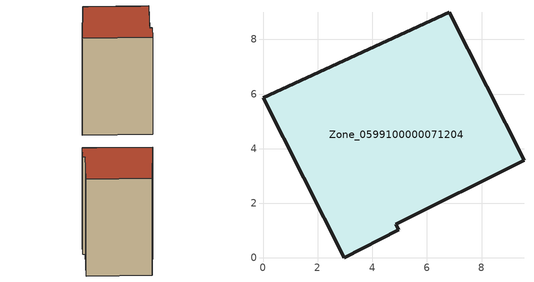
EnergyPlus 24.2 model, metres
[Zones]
Zone_0599100000071204
 floor ground (C_G): 0,5.86 6.81,9 9.55,3.57 4.86,1.24 4.96,1.03 2.97,0 z3.23
 wall outside (C_F): 2.97,0 4.96,1.03 4.86,1.24 9.55,3.57 6.81,9 0,5.86 2.97,0 z3.23:12.98
 roof outside (C_R): 6.81,9 0,5.86 2.97,0 4.96,1.03 4.86,1.24 9.55,3.57 z12.98
[BUILDING]
Pand.0599100000071204: North Axis=0; Terrain=City; Loads Convergence Tolerance Value=0.04; Temperature Convergence Tolerance Value=0.4; Solar Distribution=FullExterior; Maximum Number of Warmup Days=25; Minimum Number of Warmup Days=1
[Site:Location]
Rotterdam.The.Hague.AP_ZH_NLD Design_Conditions: Latitude=51.96; Longitude=4.45; Time Zone=1; Elevation=-4.5
[SITE:GROUNDTEMPERATURE:BUILDINGSURFACE]
18, 18, 18, 18, 18, 18, 18, 18, 18, 18, 18, 18
[MATERIAL] Thermal Absorptance=0.9; Solar Absorptance=0.7; Visible Absorptance=0.7
Name | Roughness | Thickness | Conductivity | Density | Specific Heat
G.TI.1946 | MediumSmooth | 0.15 | 1 | 540 | 1210
F.TI.1946 | Rough | 0.3 | 0.857143 | 1920 | 840
R.TI.1946 | MediumRough | 0.2 | 0.1 | 1500 | 1000
[CONSTRUCTION]
C_G: G.TI.1946
C_F: F.TI.1946
C_R: R.TI.1946
[ZONE]
Zone_0599100000071204: Type=1; Multiplier=1; Ceiling Height=Autocalculate; Volume=Autocalculate; Floor Area=autocalculate; Part of Total Floor Area=Yes
[ZONEINFILTRATION:DESIGNFLOWRATE]
Infil_Zone_0599100000071204: Zone or ZoneList or Space or SpaceList=Zone_0599100000071204; Schedule=AlwaysOn; Design Flow Rate Calculation Method=Flow/Area; Flow Rate per Floor Area=0.003; Constant Term Coefficient=1; Temperature Term Coefficient=0; Velocity Term Coefficient=0; Velocity Squared Term Coefficient=0
[HVACTEMPLATE:ZONE:IDEALLOADSAIRSYSTEM]
Zone_0599100000071204: Maximum Heating Supply Air Temperature=50; Minimum Cooling Supply Air Temperature=13; Maximum Heating Supply Air Humidity Ratio=0.0156; Minimum Cooling Supply Air Humidity Ratio=0.0077; Heating Limit=NoLimit; Cooling Limit=NoLimit; Dehumidification Control Type=ConstantSensibleHeatRatio; Cooling Sensible Heat Ratio=0.7; Dehumidification Setpoint=60; Humidification Control Type=None; Humidification Setpoint=30; Outdoor Air Method=None; Outdoor Air Flow Rate per Person=0.00944; Outdoor Air Flow Rate per Zone Floor Area=0; Outdoor Air Flow Rate per Zone=0; Demand Controlled Ventilation Type=None; Outdoor Air Economizer Type=NoEconomizer; Heat Recovery Type=None; Sensible Heat Recovery Effectiveness=0.7; Latent Heat Recovery Effectiveness=0.65
[ZONECONTROL:THERMOSTAT]
ThermostatControl_Zone_0599100000071204: Zone or ZoneList=Zone_0599100000071204; Control Type Schedule=DualSetpointControlType; Control 1=Thermostat_Zone_0599100000071204; Temperature Difference Between Cutout And Setpoint=0
[THERMOSTATSETPOINT:DUALSETPOINT]
Thermostat_Zone_0599100000071204: Heating Setpoint Temperature Schedule=HeatingSetpoint_Zone_0599100000071204; Cooling Setpoint Temperature Schedule=CoolingSetpoint_Zone_0599100000071204
[SCHEDULE:COMPACT]
HeatingSetpoint_Zone_0599100000071204: Through: 12/31, For: AllDays, Until: 24:00, 21
CoolingSetpoint_Zone_0599100000071204: Through: 12/31, For: AllDays, Until: 24:00, 24
DualSetpointControlType: Through: 12/31, For: AllDays, Until: 24:00, 4
AlwaysOn: Through: 12/31, For: AllDays, Until: 24:00, 1
